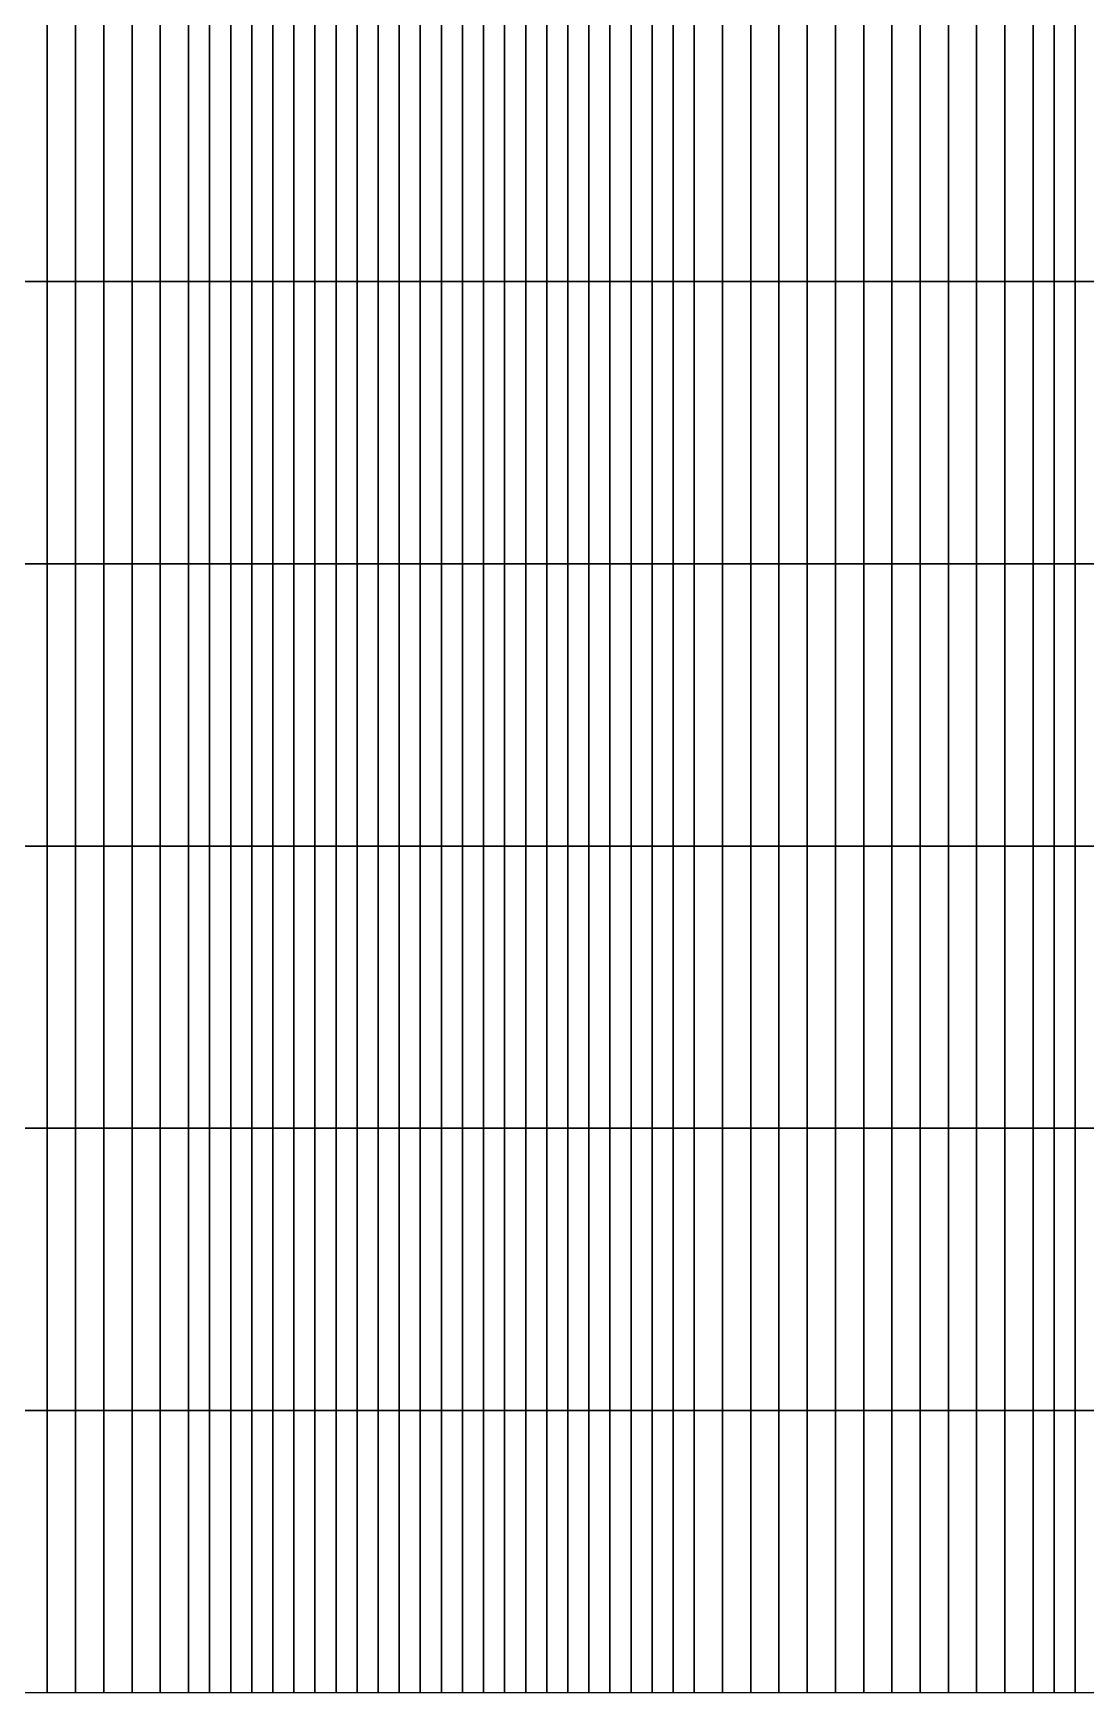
# Model space of a CAD drawing. Header units: inches. Extents: x 1.9 to 26.9, y -20 to 0.
# Drawn here: x 14.49 to 20.7, y -20 to -10.2 of the extents above; entities that cross this region are included whole.
import ezdxf

# ---------------------------------------------------------------- set-up
doc = ezdxf.new("R2010")
doc.units = ezdxf.units.IN
doc.header["$MEASUREMENT"] = 0
for name, color, linetype in [('Beam', 2, 'Continuous'), ('Col', 3, 'Continuous'), ('Plat', 1, 'Continuous')]:
    doc.layers.add(name, color=color, linetype=linetype)

msp = doc.modelspace()

# ---------------------------------------------------------------- linework, layer by layer
at = {"layer": 'Beam', "extrusion": (0, -1, -2e-16)}
msp.add_line((16.8991, 0, 1.9428), (16.8991, -20, 1.9428), dxfattribs=at)
at = {"layer": 'Col', "extrusion": (0, -1, -2e-16)}
msp.add_line((16.8991, -20, 1.9428), (16.8991, -20, -4.0572), dxfattribs=at)
at = {"layer": 'Plat'}
for points in [[(14.4069, -10, 2.9494), (14.5735, -10, 2.9494), (14.5735, -11.6667, 2.9494), (14.4069, -11.6667, 2.9494)], [(14.7402, -10, 2.9494), (14.7402, -11.6667, 2.9494), (14.5735, -11.6667, 2.9494), (14.5735, -10, 2.9494)], [(14.7402, -10, 2.9494), (14.9069, -10, 2.9494), (14.9069, -11.6667, 2.9494), (14.7402, -11.6667, 2.9494)], [(15.0735, -10, 2.9494), (15.0735, -11.6667, 2.9494), (14.9069, -11.6667, 2.9494), (14.9069, -10, 2.9494)], [(15.0735, -10, 2.9494), (15.2402, -10, 2.9494), (15.2402, -11.6667, 2.9494), (15.0735, -11.6667, 2.9494)], [(15.4069, -10, 2.9494), (15.4069, -11.6667, 2.9494), (15.2402, -11.6667, 2.9494), (15.2402, -10, 2.9494)], [(15.4069, -10, 2.9494), (15.5312, -10, 2.8655), (15.5312, -11.6667, 2.8655), (15.4069, -11.6667, 2.9494)], [(15.6556, -10, 2.7816), (15.6556, -11.6667, 2.7816), (15.5312, -11.6667, 2.8655), (15.5312, -10, 2.8655)], [(15.6556, -10, 2.7816), (15.7799, -10, 2.6977), (15.7799, -11.6667, 2.6977), (15.6556, -11.6667, 2.7816)], [(15.9043, -10, 2.6139), (15.9043, -11.6667, 2.6139), (15.7799, -11.6667, 2.6977), (15.7799, -10, 2.6977)], [(15.9043, -10, 2.6139), (16.0286, -10, 2.53), (16.0286, -11.6667, 2.53), (15.9043, -11.6667, 2.6139)], [(16.153, -10, 2.4461), (16.153, -11.6667, 2.4461), (16.0286, -11.6667, 2.53), (16.0286, -10, 2.53)], [(16.153, -10, 2.4461), (16.2774, -10, 2.3622), (16.2774, -11.6667, 2.3622), (16.153, -11.6667, 2.4461)], [(16.4017, -10, 2.2783), (16.4017, -11.6667, 2.2783), (16.2774, -11.6667, 2.3622), (16.2774, -10, 2.3622)], [(16.4017, -10, 2.2783), (16.5261, -10, 2.1945), (16.5261, -11.6667, 2.1945), (16.4017, -11.6667, 2.2783)], [(16.6504, -10, 2.1106), (16.6504, -11.6667, 2.1106), (16.5261, -11.6667, 2.1945), (16.5261, -10, 2.1945)], [(16.6504, -10, 2.1106), (16.7748, -10, 2.0267), (16.7748, -11.6667, 2.0267), (16.6504, -11.6667, 2.1106)], [(16.8991, -10, 1.9428), (16.8991, -11.6667, 1.9428), (16.7748, -11.6667, 2.0267), (16.7748, -10, 2.0267)], [(16.8991, -10, 1.9428), (17.0235, -10, 2.0267), (17.0235, -11.6667, 2.0267), (16.8991, -11.6667, 1.9428)], [(17.1478, -10, 2.1106), (17.1478, -11.6667, 2.1106), (17.0235, -11.6667, 2.0267), (17.0235, -10, 2.0267)], [(17.1478, -10, 2.1106), (17.2722, -10, 2.1945), (17.2722, -11.6667, 2.1945), (17.1478, -11.6667, 2.1106)], [(17.3966, -10, 2.2783), (17.3966, -11.6667, 2.2783), (17.2722, -11.6667, 2.1945), (17.2722, -10, 2.1945)], [(17.3966, -10, 2.2783), (17.5209, -10, 2.3622), (17.5209, -11.6667, 2.3622), (17.3966, -11.6667, 2.2783)], [(17.6453, -10, 2.4461), (17.6453, -11.6667, 2.4461), (17.5209, -11.6667, 2.3622), (17.5209, -10, 2.3622)], [(17.6453, -10, 2.4461), (17.7696, -10, 2.53), (17.7696, -11.6667, 2.53), (17.6453, -11.6667, 2.4461)], [(17.894, -10, 2.6139), (17.894, -11.6667, 2.6139), (17.7696, -11.6667, 2.53), (17.7696, -10, 2.53)], [(17.894, -10, 2.6139), (18.0183, -10, 2.6977), (18.0183, -11.6667, 2.6977), (17.894, -11.6667, 2.6139)], [(18.1427, -10, 2.7816), (18.1427, -11.6667, 2.7816), (18.0183, -11.6667, 2.6977), (18.0183, -10, 2.6977)], [(18.1427, -10, 2.7816), (18.267, -10, 2.8655), (18.267, -11.6667, 2.8655), (18.1427, -11.6667, 2.7816)], [(18.3914, -10, 2.9494), (18.3914, -11.6667, 2.9494), (18.267, -11.6667, 2.8655), (18.267, -10, 2.8655)], [(18.3914, -10, 2.9494), (18.5581, -10, 2.9494), (18.5581, -11.6667, 2.9494), (18.3914, -11.6667, 2.9494)], [(18.7247, -10, 2.9494), (18.7247, -11.6667, 2.9494), (18.5581, -11.6667, 2.9494), (18.5581, -10, 2.9494)], [(18.7247, -10, 2.9494), (18.8914, -10, 2.9494), (18.8914, -11.6667, 2.9494), (18.7247, -11.6667, 2.9494)], [(19.0581, -10, 2.9494), (19.0581, -11.6667, 2.9494), (18.8914, -11.6667, 2.9494), (18.8914, -10, 2.9494)], [(19.0581, -10, 2.9494), (19.2247, -10, 2.9494), (19.2247, -11.6667, 2.9494), (19.0581, -11.6667, 2.9494)], [(19.3914, -10, 2.9494), (19.3914, -11.6667, 2.9494), (19.2247, -11.6667, 2.9494), (19.2247, -10, 2.9494)], [(19.3914, -10, 2.9494), (19.5581, -10, 2.9494), (19.5581, -11.6667, 2.9494), (19.3914, -11.6667, 2.9494)], [(19.7247, -10, 2.9494), (19.7247, -11.6667, 2.9494), (19.5581, -11.6667, 2.9494), (19.5581, -10, 2.9494)], [(19.7247, -10, 2.9494), (19.8914, -10, 2.9494), (19.8914, -11.6667, 2.9494), (19.7247, -11.6667, 2.9494)], [(20.0581, -10, 2.9494), (20.0581, -11.6667, 2.9494), (19.8914, -11.6667, 2.9494), (19.8914, -10, 2.9494)], [(20.0581, -10, 2.9494), (20.2247, -10, 2.9494), (20.2247, -11.6667, 2.9494), (20.0581, -11.6667, 2.9494)], [(20.3914, -10, 2.9494), (20.3914, -11.6667, 2.9494), (20.2247, -11.6667, 2.9494), (20.2247, -10, 2.9494)], [(20.3914, -10, 2.9494), (20.5158, -10, 2.8655), (20.5158, -11.6667, 2.8655), (20.3914, -11.6667, 2.9494)], [(20.6401, -10, 2.7816), (20.6401, -11.6667, 2.7816), (20.5158, -11.6667, 2.8655), (20.5158, -10, 2.8655)], [(20.6401, -10, 2.7816), (20.7645, -10, 2.6977), (20.7645, -11.6667, 2.6977), (20.6401, -11.6667, 2.7816)], [(14.4069, -13.3333, 2.9494), (14.4069, -11.6667, 2.9494), (14.5735, -11.6667, 2.9494), (14.5735, -13.3333, 2.9494)], [(14.7402, -13.3333, 2.9494), (14.5735, -13.3333, 2.9494), (14.5735, -11.6667, 2.9494), (14.7402, -11.6667, 2.9494)], [(14.7402, -13.3333, 2.9494), (14.7402, -11.6667, 2.9494), (14.9069, -11.6667, 2.9494), (14.9069, -13.3333, 2.9494)], [(15.0735, -13.3333, 2.9494), (14.9069, -13.3333, 2.9494), (14.9069, -11.6667, 2.9494), (15.0735, -11.6667, 2.9494)], [(15.0735, -13.3333, 2.9494), (15.0735, -11.6667, 2.9494), (15.2402, -11.6667, 2.9494), (15.2402, -13.3333, 2.9494)], [(15.4069, -13.3333, 2.9494), (15.2402, -13.3333, 2.9494), (15.2402, -11.6667, 2.9494), (15.4069, -11.6667, 2.9494)], [(15.4069, -13.3333, 2.9494), (15.4069, -11.6667, 2.9494), (15.5312, -11.6667, 2.8655), (15.5312, -13.3333, 2.8655)], [(15.6556, -13.3333, 2.7816), (15.5312, -13.3333, 2.8655), (15.5312, -11.6667, 2.8655), (15.6556, -11.6667, 2.7816)], [(15.6556, -13.3333, 2.7816), (15.6556, -11.6667, 2.7816), (15.7799, -11.6667, 2.6977), (15.7799, -13.3333, 2.6977)], [(15.9043, -13.3333, 2.6139), (15.7799, -13.3333, 2.6977), (15.7799, -11.6667, 2.6977), (15.9043, -11.6667, 2.6139)], [(15.9043, -13.3333, 2.6139), (15.9043, -11.6667, 2.6139), (16.0286, -11.6667, 2.53), (16.0286, -13.3333, 2.53)], [(16.153, -13.3333, 2.4461), (16.0286, -13.3333, 2.53), (16.0286, -11.6667, 2.53), (16.153, -11.6667, 2.4461)], [(16.153, -13.3333, 2.4461), (16.153, -11.6667, 2.4461), (16.2774, -11.6667, 2.3622), (16.2774, -13.3333, 2.3622)], [(16.4017, -13.3333, 2.2783), (16.2774, -13.3333, 2.3622), (16.2774, -11.6667, 2.3622), (16.4017, -11.6667, 2.2783)], [(16.4017, -13.3333, 2.2783), (16.4017, -11.6667, 2.2783), (16.5261, -11.6667, 2.1945), (16.5261, -13.3333, 2.1945)], [(16.6504, -13.3333, 2.1106), (16.5261, -13.3333, 2.1945), (16.5261, -11.6667, 2.1945), (16.6504, -11.6667, 2.1106)], [(16.6504, -13.3333, 2.1106), (16.6504, -11.6667, 2.1106), (16.7748, -11.6667, 2.0267), (16.7748, -13.3333, 2.0267)], [(16.8991, -13.3333, 1.9428), (16.7748, -13.3333, 2.0267), (16.7748, -11.6667, 2.0267), (16.8991, -11.6667, 1.9428)], [(16.8991, -13.3333, 1.9428), (16.8991, -11.6667, 1.9428), (17.0235, -11.6667, 2.0267), (17.0235, -13.3333, 2.0267)], [(17.1478, -13.3333, 2.1106), (17.0235, -13.3333, 2.0267), (17.0235, -11.6667, 2.0267), (17.1478, -11.6667, 2.1106)], [(17.1478, -13.3333, 2.1106), (17.1478, -11.6667, 2.1106), (17.2722, -11.6667, 2.1945), (17.2722, -13.3333, 2.1945)], [(17.3966, -13.3333, 2.2783), (17.2722, -13.3333, 2.1945), (17.2722, -11.6667, 2.1945), (17.3966, -11.6667, 2.2783)], [(17.3966, -13.3333, 2.2783), (17.3966, -11.6667, 2.2783), (17.5209, -11.6667, 2.3622), (17.5209, -13.3333, 2.3622)], [(17.6453, -13.3333, 2.4461), (17.5209, -13.3333, 2.3622), (17.5209, -11.6667, 2.3622), (17.6453, -11.6667, 2.4461)], [(17.6453, -13.3333, 2.4461), (17.6453, -11.6667, 2.4461), (17.7696, -11.6667, 2.53), (17.7696, -13.3333, 2.53)], [(17.894, -13.3333, 2.6139), (17.7696, -13.3333, 2.53), (17.7696, -11.6667, 2.53), (17.894, -11.6667, 2.6139)], [(17.894, -13.3333, 2.6139), (17.894, -11.6667, 2.6139), (18.0183, -11.6667, 2.6977), (18.0183, -13.3333, 2.6977)], [(18.1427, -13.3333, 2.7816), (18.0183, -13.3333, 2.6977), (18.0183, -11.6667, 2.6977), (18.1427, -11.6667, 2.7816)], [(18.1427, -13.3333, 2.7816), (18.1427, -11.6667, 2.7816), (18.267, -11.6667, 2.8655), (18.267, -13.3333, 2.8655)], [(18.3914, -13.3333, 2.9494), (18.267, -13.3333, 2.8655), (18.267, -11.6667, 2.8655), (18.3914, -11.6667, 2.9494)], [(18.3914, -13.3333, 2.9494), (18.3914, -11.6667, 2.9494), (18.5581, -11.6667, 2.9494), (18.5581, -13.3333, 2.9494)], [(18.7247, -13.3333, 2.9494), (18.5581, -13.3333, 2.9494), (18.5581, -11.6667, 2.9494), (18.7247, -11.6667, 2.9494)], [(18.7247, -13.3333, 2.9494), (18.7247, -11.6667, 2.9494), (18.8914, -11.6667, 2.9494), (18.8914, -13.3333, 2.9494)], [(19.0581, -13.3333, 2.9494), (18.8914, -13.3333, 2.9494), (18.8914, -11.6667, 2.9494), (19.0581, -11.6667, 2.9494)], [(19.0581, -13.3333, 2.9494), (19.0581, -11.6667, 2.9494), (19.2247, -11.6667, 2.9494), (19.2247, -13.3333, 2.9494)], [(19.3914, -13.3333, 2.9494), (19.2247, -13.3333, 2.9494), (19.2247, -11.6667, 2.9494), (19.3914, -11.6667, 2.9494)], [(19.3914, -13.3333, 2.9494), (19.3914, -11.6667, 2.9494), (19.5581, -11.6667, 2.9494), (19.5581, -13.3333, 2.9494)], [(19.7247, -13.3333, 2.9494), (19.5581, -13.3333, 2.9494), (19.5581, -11.6667, 2.9494), (19.7247, -11.6667, 2.9494)], [(19.7247, -13.3333, 2.9494), (19.7247, -11.6667, 2.9494), (19.8914, -11.6667, 2.9494), (19.8914, -13.3333, 2.9494)], [(20.0581, -13.3333, 2.9494), (19.8914, -13.3333, 2.9494), (19.8914, -11.6667, 2.9494), (20.0581, -11.6667, 2.9494)], [(20.0581, -13.3333, 2.9494), (20.0581, -11.6667, 2.9494), (20.2247, -11.6667, 2.9494), (20.2247, -13.3333, 2.9494)], [(20.3914, -13.3333, 2.9494), (20.2247, -13.3333, 2.9494), (20.2247, -11.6667, 2.9494), (20.3914, -11.6667, 2.9494)], [(20.3914, -13.3333, 2.9494), (20.3914, -11.6667, 2.9494), (20.5158, -11.6667, 2.8655), (20.5158, -13.3333, 2.8655)], [(20.6401, -13.3333, 2.7816), (20.5158, -13.3333, 2.8655), (20.5158, -11.6667, 2.8655), (20.6401, -11.6667, 2.7816)], [(20.6401, -13.3333, 2.7816), (20.6401, -11.6667, 2.7816), (20.7645, -11.6667, 2.6977), (20.7645, -13.3333, 2.6977)], [(14.4069, -13.3333, 2.9494), (14.5735, -13.3333, 2.9494), (14.5735, -15, 2.9494), (14.4069, -15, 2.9494)], [(14.7402, -13.3333, 2.9494), (14.7402, -15, 2.9494), (14.5735, -15, 2.9494), (14.5735, -13.3333, 2.9494)], [(14.7402, -13.3333, 2.9494), (14.9069, -13.3333, 2.9494), (14.9069, -15, 2.9494), (14.7402, -15, 2.9494)], [(15.0735, -13.3333, 2.9494), (15.0735, -15, 2.9494), (14.9069, -15, 2.9494), (14.9069, -13.3333, 2.9494)], [(15.0735, -13.3333, 2.9494), (15.2402, -13.3333, 2.9494), (15.2402, -15, 2.9494), (15.0735, -15, 2.9494)], [(15.4069, -13.3333, 2.9494), (15.4069, -15, 2.9494), (15.2402, -15, 2.9494), (15.2402, -13.3333, 2.9494)], [(15.4069, -13.3333, 2.9494), (15.5312, -13.3333, 2.8655), (15.5312, -15, 2.8655), (15.4069, -15, 2.9494)], [(15.6556, -13.3333, 2.7816), (15.6556, -15, 2.7816), (15.5312, -15, 2.8655), (15.5312, -13.3333, 2.8655)], [(15.6556, -13.3333, 2.7816), (15.7799, -13.3333, 2.6977), (15.7799, -15, 2.6977), (15.6556, -15, 2.7816)], [(15.9043, -13.3333, 2.6139), (15.9043, -15, 2.6139), (15.7799, -15, 2.6977), (15.7799, -13.3333, 2.6977)], [(15.9043, -13.3333, 2.6139), (16.0286, -13.3333, 2.53), (16.0286, -15, 2.53), (15.9043, -15, 2.6139)], [(16.153, -13.3333, 2.4461), (16.153, -15, 2.4461), (16.0286, -15, 2.53), (16.0286, -13.3333, 2.53)], [(16.153, -13.3333, 2.4461), (16.2774, -13.3333, 2.3622), (16.2774, -15, 2.3622), (16.153, -15, 2.4461)], [(16.4017, -13.3333, 2.2783), (16.4017, -15, 2.2783), (16.2774, -15, 2.3622), (16.2774, -13.3333, 2.3622)], [(16.4017, -13.3333, 2.2783), (16.5261, -13.3333, 2.1945), (16.5261, -15, 2.1945), (16.4017, -15, 2.2783)], [(16.6504, -13.3333, 2.1106), (16.6504, -15, 2.1106), (16.5261, -15, 2.1945), (16.5261, -13.3333, 2.1945)], [(16.6504, -13.3333, 2.1106), (16.7748, -13.3333, 2.0267), (16.7748, -15, 2.0267), (16.6504, -15, 2.1106)], [(16.8991, -13.3333, 1.9428), (16.8991, -15, 1.9428), (16.7748, -15, 2.0267), (16.7748, -13.3333, 2.0267)], [(16.8991, -13.3333, 1.9428), (17.0235, -13.3333, 2.0267), (17.0235, -15, 2.0267), (16.8991, -15, 1.9428)], [(17.1478, -13.3333, 2.1106), (17.1478, -15, 2.1106), (17.0235, -15, 2.0267), (17.0235, -13.3333, 2.0267)], [(17.1478, -13.3333, 2.1106), (17.2722, -13.3333, 2.1945), (17.2722, -15, 2.1945), (17.1478, -15, 2.1106)], [(17.3966, -13.3333, 2.2783), (17.3966, -15, 2.2783), (17.2722, -15, 2.1945), (17.2722, -13.3333, 2.1945)], [(17.3966, -13.3333, 2.2783), (17.5209, -13.3333, 2.3622), (17.5209, -15, 2.3622), (17.3966, -15, 2.2783)], [(17.6453, -13.3333, 2.4461), (17.6453, -15, 2.4461), (17.5209, -15, 2.3622), (17.5209, -13.3333, 2.3622)], [(17.6453, -13.3333, 2.4461), (17.7696, -13.3333, 2.53), (17.7696, -15, 2.53), (17.6453, -15, 2.4461)], [(17.894, -13.3333, 2.6139), (17.894, -15, 2.6139), (17.7696, -15, 2.53), (17.7696, -13.3333, 2.53)], [(17.894, -13.3333, 2.6139), (18.0183, -13.3333, 2.6977), (18.0183, -15, 2.6977), (17.894, -15, 2.6139)], [(18.1427, -13.3333, 2.7816), (18.1427, -15, 2.7816), (18.0183, -15, 2.6977), (18.0183, -13.3333, 2.6977)], [(18.1427, -13.3333, 2.7816), (18.267, -13.3333, 2.8655), (18.267, -15, 2.8655), (18.1427, -15, 2.7816)], [(18.3914, -13.3333, 2.9494), (18.3914, -15, 2.9494), (18.267, -15, 2.8655), (18.267, -13.3333, 2.8655)], [(18.3914, -13.3333, 2.9494), (18.5581, -13.3333, 2.9494), (18.5581, -15, 2.9494), (18.3914, -15, 2.9494)], [(18.7247, -13.3333, 2.9494), (18.7247, -15, 2.9494), (18.5581, -15, 2.9494), (18.5581, -13.3333, 2.9494)], [(18.7247, -13.3333, 2.9494), (18.8914, -13.3333, 2.9494), (18.8914, -15, 2.9494), (18.7247, -15, 2.9494)], [(19.0581, -13.3333, 2.9494), (19.0581, -15, 2.9494), (18.8914, -15, 2.9494), (18.8914, -13.3333, 2.9494)], [(19.0581, -13.3333, 2.9494), (19.2247, -13.3333, 2.9494), (19.2247, -15, 2.9494), (19.0581, -15, 2.9494)], [(19.3914, -13.3333, 2.9494), (19.3914, -15, 2.9494), (19.2247, -15, 2.9494), (19.2247, -13.3333, 2.9494)], [(19.3914, -13.3333, 2.9494), (19.5581, -13.3333, 2.9494), (19.5581, -15, 2.9494), (19.3914, -15, 2.9494)], [(19.7247, -13.3333, 2.9494), (19.7247, -15, 2.9494), (19.5581, -15, 2.9494), (19.5581, -13.3333, 2.9494)], [(19.7247, -13.3333, 2.9494), (19.8914, -13.3333, 2.9494), (19.8914, -15, 2.9494), (19.7247, -15, 2.9494)], [(20.0581, -13.3333, 2.9494), (20.0581, -15, 2.9494), (19.8914, -15, 2.9494), (19.8914, -13.3333, 2.9494)], [(20.0581, -13.3333, 2.9494), (20.2247, -13.3333, 2.9494), (20.2247, -15, 2.9494), (20.0581, -15, 2.9494)], [(20.3914, -13.3333, 2.9494), (20.3914, -15, 2.9494), (20.2247, -15, 2.9494), (20.2247, -13.3333, 2.9494)], [(20.3914, -13.3333, 2.9494), (20.5158, -13.3333, 2.8655), (20.5158, -15, 2.8655), (20.3914, -15, 2.9494)], [(20.6401, -13.3333, 2.7816), (20.6401, -15, 2.7816), (20.5158, -15, 2.8655), (20.5158, -13.3333, 2.8655)], [(20.6401, -13.3333, 2.7816), (20.7645, -13.3333, 2.6977), (20.7645, -15, 2.6977), (20.6401, -15, 2.7816)], [(14.4069, -16.6667, 2.9494), (14.4069, -15, 2.9494), (14.5735, -15, 2.9494), (14.5735, -16.6667, 2.9494)], [(14.7402, -16.6667, 2.9494), (14.5735, -16.6667, 2.9494), (14.5735, -15, 2.9494), (14.7402, -15, 2.9494)], [(14.7402, -16.6667, 2.9494), (14.7402, -15, 2.9494), (14.9069, -15, 2.9494), (14.9069, -16.6667, 2.9494)], [(15.0735, -16.6667, 2.9494), (14.9069, -16.6667, 2.9494), (14.9069, -15, 2.9494), (15.0735, -15, 2.9494)], [(15.0735, -16.6667, 2.9494), (15.0735, -15, 2.9494), (15.2402, -15, 2.9494), (15.2402, -16.6667, 2.9494)], [(15.4069, -16.6667, 2.9494), (15.2402, -16.6667, 2.9494), (15.2402, -15, 2.9494), (15.4069, -15, 2.9494)], [(15.4069, -16.6667, 2.9494), (15.4069, -15, 2.9494), (15.5312, -15, 2.8655), (15.5312, -16.6667, 2.8655)], [(15.6556, -16.6667, 2.7816), (15.5312, -16.6667, 2.8655), (15.5312, -15, 2.8655), (15.6556, -15, 2.7816)], [(15.6556, -16.6667, 2.7816), (15.6556, -15, 2.7816), (15.7799, -15, 2.6977), (15.7799, -16.6667, 2.6977)], [(15.9043, -16.6667, 2.6139), (15.7799, -16.6667, 2.6977), (15.7799, -15, 2.6977), (15.9043, -15, 2.6139)], [(15.9043, -16.6667, 2.6139), (15.9043, -15, 2.6139), (16.0286, -15, 2.53), (16.0286, -16.6667, 2.53)], [(16.153, -16.6667, 2.4461), (16.0286, -16.6667, 2.53), (16.0286, -15, 2.53), (16.153, -15, 2.4461)], [(16.153, -16.6667, 2.4461), (16.153, -15, 2.4461), (16.2774, -15, 2.3622), (16.2774, -16.6667, 2.3622)], [(16.4017, -16.6667, 2.2783), (16.2774, -16.6667, 2.3622), (16.2774, -15, 2.3622), (16.4017, -15, 2.2783)], [(16.4017, -16.6667, 2.2783), (16.4017, -15, 2.2783), (16.5261, -15, 2.1945), (16.5261, -16.6667, 2.1945)], [(16.6504, -16.6667, 2.1106), (16.5261, -16.6667, 2.1945), (16.5261, -15, 2.1945), (16.6504, -15, 2.1106)], [(16.6504, -16.6667, 2.1106), (16.6504, -15, 2.1106), (16.7748, -15, 2.0267), (16.7748, -16.6667, 2.0267)], [(16.8991, -16.6667, 1.9428), (16.7748, -16.6667, 2.0267), (16.7748, -15, 2.0267), (16.8991, -15, 1.9428)], [(16.8991, -16.6667, 1.9428), (16.8991, -15, 1.9428), (17.0235, -15, 2.0267), (17.0235, -16.6667, 2.0267)], [(17.1478, -16.6667, 2.1106), (17.0235, -16.6667, 2.0267), (17.0235, -15, 2.0267), (17.1478, -15, 2.1106)], [(17.1478, -16.6667, 2.1106), (17.1478, -15, 2.1106), (17.2722, -15, 2.1945), (17.2722, -16.6667, 2.1945)], [(17.3966, -16.6667, 2.2783), (17.2722, -16.6667, 2.1945), (17.2722, -15, 2.1945), (17.3966, -15, 2.2783)], [(17.3966, -16.6667, 2.2783), (17.3966, -15, 2.2783), (17.5209, -15, 2.3622), (17.5209, -16.6667, 2.3622)], [(17.6453, -16.6667, 2.4461), (17.5209, -16.6667, 2.3622), (17.5209, -15, 2.3622), (17.6453, -15, 2.4461)], [(17.6453, -16.6667, 2.4461), (17.6453, -15, 2.4461), (17.7696, -15, 2.53), (17.7696, -16.6667, 2.53)], [(17.894, -16.6667, 2.6139), (17.7696, -16.6667, 2.53), (17.7696, -15, 2.53), (17.894, -15, 2.6139)], [(17.894, -16.6667, 2.6139), (17.894, -15, 2.6139), (18.0183, -15, 2.6977), (18.0183, -16.6667, 2.6977)], [(18.1427, -16.6667, 2.7816), (18.0183, -16.6667, 2.6977), (18.0183, -15, 2.6977), (18.1427, -15, 2.7816)], [(18.1427, -16.6667, 2.7816), (18.1427, -15, 2.7816), (18.267, -15, 2.8655), (18.267, -16.6667, 2.8655)], [(18.3914, -16.6667, 2.9494), (18.267, -16.6667, 2.8655), (18.267, -15, 2.8655), (18.3914, -15, 2.9494)], [(18.3914, -16.6667, 2.9494), (18.3914, -15, 2.9494), (18.5581, -15, 2.9494), (18.5581, -16.6667, 2.9494)], [(18.7247, -16.6667, 2.9494), (18.5581, -16.6667, 2.9494), (18.5581, -15, 2.9494), (18.7247, -15, 2.9494)], [(18.7247, -16.6667, 2.9494), (18.7247, -15, 2.9494), (18.8914, -15, 2.9494), (18.8914, -16.6667, 2.9494)], [(19.0581, -16.6667, 2.9494), (18.8914, -16.6667, 2.9494), (18.8914, -15, 2.9494), (19.0581, -15, 2.9494)], [(19.0581, -16.6667, 2.9494), (19.0581, -15, 2.9494), (19.2247, -15, 2.9494), (19.2247, -16.6667, 2.9494)], [(19.3914, -16.6667, 2.9494), (19.2247, -16.6667, 2.9494), (19.2247, -15, 2.9494), (19.3914, -15, 2.9494)], [(19.3914, -16.6667, 2.9494), (19.3914, -15, 2.9494), (19.5581, -15, 2.9494), (19.5581, -16.6667, 2.9494)], [(19.7247, -16.6667, 2.9494), (19.5581, -16.6667, 2.9494), (19.5581, -15, 2.9494), (19.7247, -15, 2.9494)], [(19.7247, -16.6667, 2.9494), (19.7247, -15, 2.9494), (19.8914, -15, 2.9494), (19.8914, -16.6667, 2.9494)], [(20.0581, -16.6667, 2.9494), (19.8914, -16.6667, 2.9494), (19.8914, -15, 2.9494), (20.0581, -15, 2.9494)], [(20.0581, -16.6667, 2.9494), (20.0581, -15, 2.9494), (20.2247, -15, 2.9494), (20.2247, -16.6667, 2.9494)], [(20.3914, -16.6667, 2.9494), (20.2247, -16.6667, 2.9494), (20.2247, -15, 2.9494), (20.3914, -15, 2.9494)], [(20.3914, -16.6667, 2.9494), (20.3914, -15, 2.9494), (20.5158, -15, 2.8655), (20.5158, -16.6667, 2.8655)], [(20.6401, -16.6667, 2.7816), (20.5158, -16.6667, 2.8655), (20.5158, -15, 2.8655), (20.6401, -15, 2.7816)], [(20.6401, -16.6667, 2.7816), (20.6401, -15, 2.7816), (20.7645, -15, 2.6977), (20.7645, -16.6667, 2.6977)], [(14.4069, -16.6667, 2.9494), (14.5735, -16.6667, 2.9494), (14.5735, -18.3333, 2.9494), (14.4069, -18.3333, 2.9494)], [(14.7402, -16.6667, 2.9494), (14.7402, -18.3333, 2.9494), (14.5735, -18.3333, 2.9494), (14.5735, -16.6667, 2.9494)], [(14.7402, -16.6667, 2.9494), (14.9069, -16.6667, 2.9494), (14.9069, -18.3333, 2.9494), (14.7402, -18.3333, 2.9494)], [(15.0735, -16.6667, 2.9494), (15.0735, -18.3333, 2.9494), (14.9069, -18.3333, 2.9494), (14.9069, -16.6667, 2.9494)], [(15.0735, -16.6667, 2.9494), (15.2402, -16.6667, 2.9494), (15.2402, -18.3333, 2.9494), (15.0735, -18.3333, 2.9494)], [(15.4069, -16.6667, 2.9494), (15.4069, -18.3333, 2.9494), (15.2402, -18.3333, 2.9494), (15.2402, -16.6667, 2.9494)], [(15.4069, -16.6667, 2.9494), (15.5312, -16.6667, 2.8655), (15.5312, -18.3333, 2.8655), (15.4069, -18.3333, 2.9494)], [(15.6556, -16.6667, 2.7816), (15.6556, -18.3333, 2.7816), (15.5312, -18.3333, 2.8655), (15.5312, -16.6667, 2.8655)], [(15.6556, -16.6667, 2.7816), (15.7799, -16.6667, 2.6977), (15.7799, -18.3333, 2.6977), (15.6556, -18.3333, 2.7816)], [(15.9043, -16.6667, 2.6139), (15.9043, -18.3333, 2.6139), (15.7799, -18.3333, 2.6977), (15.7799, -16.6667, 2.6977)], [(15.9043, -16.6667, 2.6139), (16.0286, -16.6667, 2.53), (16.0286, -18.3333, 2.53), (15.9043, -18.3333, 2.6139)], [(16.153, -16.6667, 2.4461), (16.153, -18.3333, 2.4461), (16.0286, -18.3333, 2.53), (16.0286, -16.6667, 2.53)], [(16.153, -16.6667, 2.4461), (16.2774, -16.6667, 2.3622), (16.2774, -18.3333, 2.3622), (16.153, -18.3333, 2.4461)], [(16.4017, -16.6667, 2.2783), (16.4017, -18.3333, 2.2783), (16.2774, -18.3333, 2.3622), (16.2774, -16.6667, 2.3622)], [(16.4017, -16.6667, 2.2783), (16.5261, -16.6667, 2.1945), (16.5261, -18.3333, 2.1945), (16.4017, -18.3333, 2.2783)], [(16.6504, -16.6667, 2.1106), (16.6504, -18.3333, 2.1106), (16.5261, -18.3333, 2.1945), (16.5261, -16.6667, 2.1945)], [(16.6504, -16.6667, 2.1106), (16.7748, -16.6667, 2.0267), (16.7748, -18.3333, 2.0267), (16.6504, -18.3333, 2.1106)], [(16.8991, -16.6667, 1.9428), (16.8991, -18.3333, 1.9428), (16.7748, -18.3333, 2.0267), (16.7748, -16.6667, 2.0267)], [(16.8991, -16.6667, 1.9428), (17.0235, -16.6667, 2.0267), (17.0235, -18.3333, 2.0267), (16.8991, -18.3333, 1.9428)], [(17.1478, -16.6667, 2.1106), (17.1478, -18.3333, 2.1106), (17.0235, -18.3333, 2.0267), (17.0235, -16.6667, 2.0267)], [(17.1478, -16.6667, 2.1106), (17.2722, -16.6667, 2.1945), (17.2722, -18.3333, 2.1945), (17.1478, -18.3333, 2.1106)], [(17.3966, -16.6667, 2.2783), (17.3966, -18.3333, 2.2783), (17.2722, -18.3333, 2.1945), (17.2722, -16.6667, 2.1945)], [(17.3966, -16.6667, 2.2783), (17.5209, -16.6667, 2.3622), (17.5209, -18.3333, 2.3622), (17.3966, -18.3333, 2.2783)], [(17.6453, -16.6667, 2.4461), (17.6453, -18.3333, 2.4461), (17.5209, -18.3333, 2.3622), (17.5209, -16.6667, 2.3622)], [(17.6453, -16.6667, 2.4461), (17.7696, -16.6667, 2.53), (17.7696, -18.3333, 2.53), (17.6453, -18.3333, 2.4461)], [(17.894, -16.6667, 2.6139), (17.894, -18.3333, 2.6139), (17.7696, -18.3333, 2.53), (17.7696, -16.6667, 2.53)], [(17.894, -16.6667, 2.6139), (18.0183, -16.6667, 2.6977), (18.0183, -18.3333, 2.6977), (17.894, -18.3333, 2.6139)], [(18.1427, -16.6667, 2.7816), (18.1427, -18.3333, 2.7816), (18.0183, -18.3333, 2.6977), (18.0183, -16.6667, 2.6977)], [(18.1427, -16.6667, 2.7816), (18.267, -16.6667, 2.8655), (18.267, -18.3333, 2.8655), (18.1427, -18.3333, 2.7816)], [(18.3914, -16.6667, 2.9494), (18.3914, -18.3333, 2.9494), (18.267, -18.3333, 2.8655), (18.267, -16.6667, 2.8655)], [(18.3914, -16.6667, 2.9494), (18.5581, -16.6667, 2.9494), (18.5581, -18.3333, 2.9494), (18.3914, -18.3333, 2.9494)], [(18.7247, -16.6667, 2.9494), (18.7247, -18.3333, 2.9494), (18.5581, -18.3333, 2.9494), (18.5581, -16.6667, 2.9494)], [(18.7247, -16.6667, 2.9494), (18.8914, -16.6667, 2.9494), (18.8914, -18.3333, 2.9494), (18.7247, -18.3333, 2.9494)], [(19.0581, -16.6667, 2.9494), (19.0581, -18.3333, 2.9494), (18.8914, -18.3333, 2.9494), (18.8914, -16.6667, 2.9494)], [(19.0581, -16.6667, 2.9494), (19.2247, -16.6667, 2.9494), (19.2247, -18.3333, 2.9494), (19.0581, -18.3333, 2.9494)], [(19.3914, -16.6667, 2.9494), (19.3914, -18.3333, 2.9494), (19.2247, -18.3333, 2.9494), (19.2247, -16.6667, 2.9494)], [(19.3914, -16.6667, 2.9494), (19.5581, -16.6667, 2.9494), (19.5581, -18.3333, 2.9494), (19.3914, -18.3333, 2.9494)], [(19.7247, -16.6667, 2.9494), (19.7247, -18.3333, 2.9494), (19.5581, -18.3333, 2.9494), (19.5581, -16.6667, 2.9494)], [(19.7247, -16.6667, 2.9494), (19.8914, -16.6667, 2.9494), (19.8914, -18.3333, 2.9494), (19.7247, -18.3333, 2.9494)], [(20.0581, -16.6667, 2.9494), (20.0581, -18.3333, 2.9494), (19.8914, -18.3333, 2.9494), (19.8914, -16.6667, 2.9494)], [(20.0581, -16.6667, 2.9494), (20.2247, -16.6667, 2.9494), (20.2247, -18.3333, 2.9494), (20.0581, -18.3333, 2.9494)], [(20.3914, -16.6667, 2.9494), (20.3914, -18.3333, 2.9494), (20.2247, -18.3333, 2.9494), (20.2247, -16.6667, 2.9494)], [(20.3914, -16.6667, 2.9494), (20.5158, -16.6667, 2.8655), (20.5158, -18.3333, 2.8655), (20.3914, -18.3333, 2.9494)], [(20.6401, -16.6667, 2.7816), (20.6401, -18.3333, 2.7816), (20.5158, -18.3333, 2.8655), (20.5158, -16.6667, 2.8655)], [(20.6401, -16.6667, 2.7816), (20.7645, -16.6667, 2.6977), (20.7645, -18.3333, 2.6977), (20.6401, -18.3333, 2.7816)], [(14.4069, -20, 2.9494), (14.4069, -18.3333, 2.9494), (14.5735, -18.3333, 2.9494), (14.5735, -20, 2.9494)], [(14.7402, -20, 2.9494), (14.5735, -20, 2.9494), (14.5735, -18.3333, 2.9494), (14.7402, -18.3333, 2.9494)], [(14.7402, -20, 2.9494), (14.7402, -18.3333, 2.9494), (14.9069, -18.3333, 2.9494), (14.9069, -20, 2.9494)], [(15.0735, -20, 2.9494), (14.9069, -20, 2.9494), (14.9069, -18.3333, 2.9494), (15.0735, -18.3333, 2.9494)], [(15.0735, -20, 2.9494), (15.0735, -18.3333, 2.9494), (15.2402, -18.3333, 2.9494), (15.2402, -20, 2.9494)], [(15.4069, -20, 2.9494), (15.2402, -20, 2.9494), (15.2402, -18.3333, 2.9494), (15.4069, -18.3333, 2.9494)], [(15.4069, -20, 2.9494), (15.4069, -18.3333, 2.9494), (15.5312, -18.3333, 2.8655), (15.5312, -20, 2.8655)], [(15.6556, -20, 2.7816), (15.5312, -20, 2.8655), (15.5312, -18.3333, 2.8655), (15.6556, -18.3333, 2.7816)], [(15.6556, -20, 2.7816), (15.6556, -18.3333, 2.7816), (15.7799, -18.3333, 2.6977), (15.7799, -20, 2.6977)], [(15.9043, -20, 2.6139), (15.7799, -20, 2.6977), (15.7799, -18.3333, 2.6977), (15.9043, -18.3333, 2.6139)], [(15.9043, -20, 2.6139), (15.9043, -18.3333, 2.6139), (16.0286, -18.3333, 2.53), (16.0286, -20, 2.53)], [(16.153, -20, 2.4461), (16.0286, -20, 2.53), (16.0286, -18.3333, 2.53), (16.153, -18.3333, 2.4461)], [(16.153, -20, 2.4461), (16.153, -18.3333, 2.4461), (16.2774, -18.3333, 2.3622), (16.2774, -20, 2.3622)], [(16.4017, -20, 2.2783), (16.2774, -20, 2.3622), (16.2774, -18.3333, 2.3622), (16.4017, -18.3333, 2.2783)], [(16.4017, -20, 2.2783), (16.4017, -18.3333, 2.2783), (16.5261, -18.3333, 2.1945), (16.5261, -20, 2.1945)], [(16.6504, -20, 2.1106), (16.5261, -20, 2.1945), (16.5261, -18.3333, 2.1945), (16.6504, -18.3333, 2.1106)], [(16.6504, -20, 2.1106), (16.6504, -18.3333, 2.1106), (16.7748, -18.3333, 2.0267), (16.7748, -20, 2.0267)], [(16.8991, -20, 1.9428), (16.7748, -20, 2.0267), (16.7748, -18.3333, 2.0267), (16.8991, -18.3333, 1.9428)], [(16.8991, -20, 1.9428), (16.8991, -18.3333, 1.9428), (17.0235, -18.3333, 2.0267), (17.0235, -20, 2.0267)], [(17.1478, -20, 2.1106), (17.0235, -20, 2.0267), (17.0235, -18.3333, 2.0267), (17.1478, -18.3333, 2.1106)], [(17.1478, -20, 2.1106), (17.1478, -18.3333, 2.1106), (17.2722, -18.3333, 2.1945), (17.2722, -20, 2.1945)], [(17.3966, -20, 2.2783), (17.2722, -20, 2.1945), (17.2722, -18.3333, 2.1945), (17.3966, -18.3333, 2.2783)], [(17.3966, -20, 2.2783), (17.3966, -18.3333, 2.2783), (17.5209, -18.3333, 2.3622), (17.5209, -20, 2.3622)], [(17.6453, -20, 2.4461), (17.5209, -20, 2.3622), (17.5209, -18.3333, 2.3622), (17.6453, -18.3333, 2.4461)], [(17.6453, -20, 2.4461), (17.6453, -18.3333, 2.4461), (17.7696, -18.3333, 2.53), (17.7696, -20, 2.53)], [(17.894, -20, 2.6139), (17.7696, -20, 2.53), (17.7696, -18.3333, 2.53), (17.894, -18.3333, 2.6139)], [(17.894, -20, 2.6139), (17.894, -18.3333, 2.6139), (18.0183, -18.3333, 2.6977), (18.0183, -20, 2.6977)], [(18.1427, -20, 2.7816), (18.0183, -20, 2.6977), (18.0183, -18.3333, 2.6977), (18.1427, -18.3333, 2.7816)], [(18.1427, -20, 2.7816), (18.1427, -18.3333, 2.7816), (18.267, -18.3333, 2.8655), (18.267, -20, 2.8655)], [(18.3914, -20, 2.9494), (18.267, -20, 2.8655), (18.267, -18.3333, 2.8655), (18.3914, -18.3333, 2.9494)], [(18.3914, -20, 2.9494), (18.3914, -18.3333, 2.9494), (18.5581, -18.3333, 2.9494), (18.5581, -20, 2.9494)], [(18.7247, -20, 2.9494), (18.5581, -20, 2.9494), (18.5581, -18.3333, 2.9494), (18.7247, -18.3333, 2.9494)], [(18.7247, -20, 2.9494), (18.7247, -18.3333, 2.9494), (18.8914, -18.3333, 2.9494), (18.8914, -20, 2.9494)], [(19.0581, -20, 2.9494), (18.8914, -20, 2.9494), (18.8914, -18.3333, 2.9494), (19.0581, -18.3333, 2.9494)], [(19.0581, -20, 2.9494), (19.0581, -18.3333, 2.9494), (19.2247, -18.3333, 2.9494), (19.2247, -20, 2.9494)], [(19.3914, -20, 2.9494), (19.2247, -20, 2.9494), (19.2247, -18.3333, 2.9494), (19.3914, -18.3333, 2.9494)], [(19.3914, -20, 2.9494), (19.3914, -18.3333, 2.9494), (19.5581, -18.3333, 2.9494), (19.5581, -20, 2.9494)], [(19.7247, -20, 2.9494), (19.5581, -20, 2.9494), (19.5581, -18.3333, 2.9494), (19.7247, -18.3333, 2.9494)], [(19.7247, -20, 2.9494), (19.7247, -18.3333, 2.9494), (19.8914, -18.3333, 2.9494), (19.8914, -20, 2.9494)], [(20.0581, -20, 2.9494), (19.8914, -20, 2.9494), (19.8914, -18.3333, 2.9494), (20.0581, -18.3333, 2.9494)], [(20.0581, -20, 2.9494), (20.0581, -18.3333, 2.9494), (20.2247, -18.3333, 2.9494), (20.2247, -20, 2.9494)], [(20.3914, -20, 2.9494), (20.2247, -20, 2.9494), (20.2247, -18.3333, 2.9494), (20.3914, -18.3333, 2.9494)], [(20.3914, -20, 2.9494), (20.3914, -18.3333, 2.9494), (20.5158, -18.3333, 2.8655), (20.5158, -20, 2.8655)], [(20.6401, -20, 2.7816), (20.5158, -20, 2.8655), (20.5158, -18.3333, 2.8655), (20.6401, -18.3333, 2.7816)], [(20.6401, -20, 2.7816), (20.6401, -18.3333, 2.7816), (20.7645, -18.3333, 2.6977), (20.7645, -20, 2.6977)]]:
    msp.add_3dface(points, dxfattribs=at)

doc.saveas('drawing.dxf')
